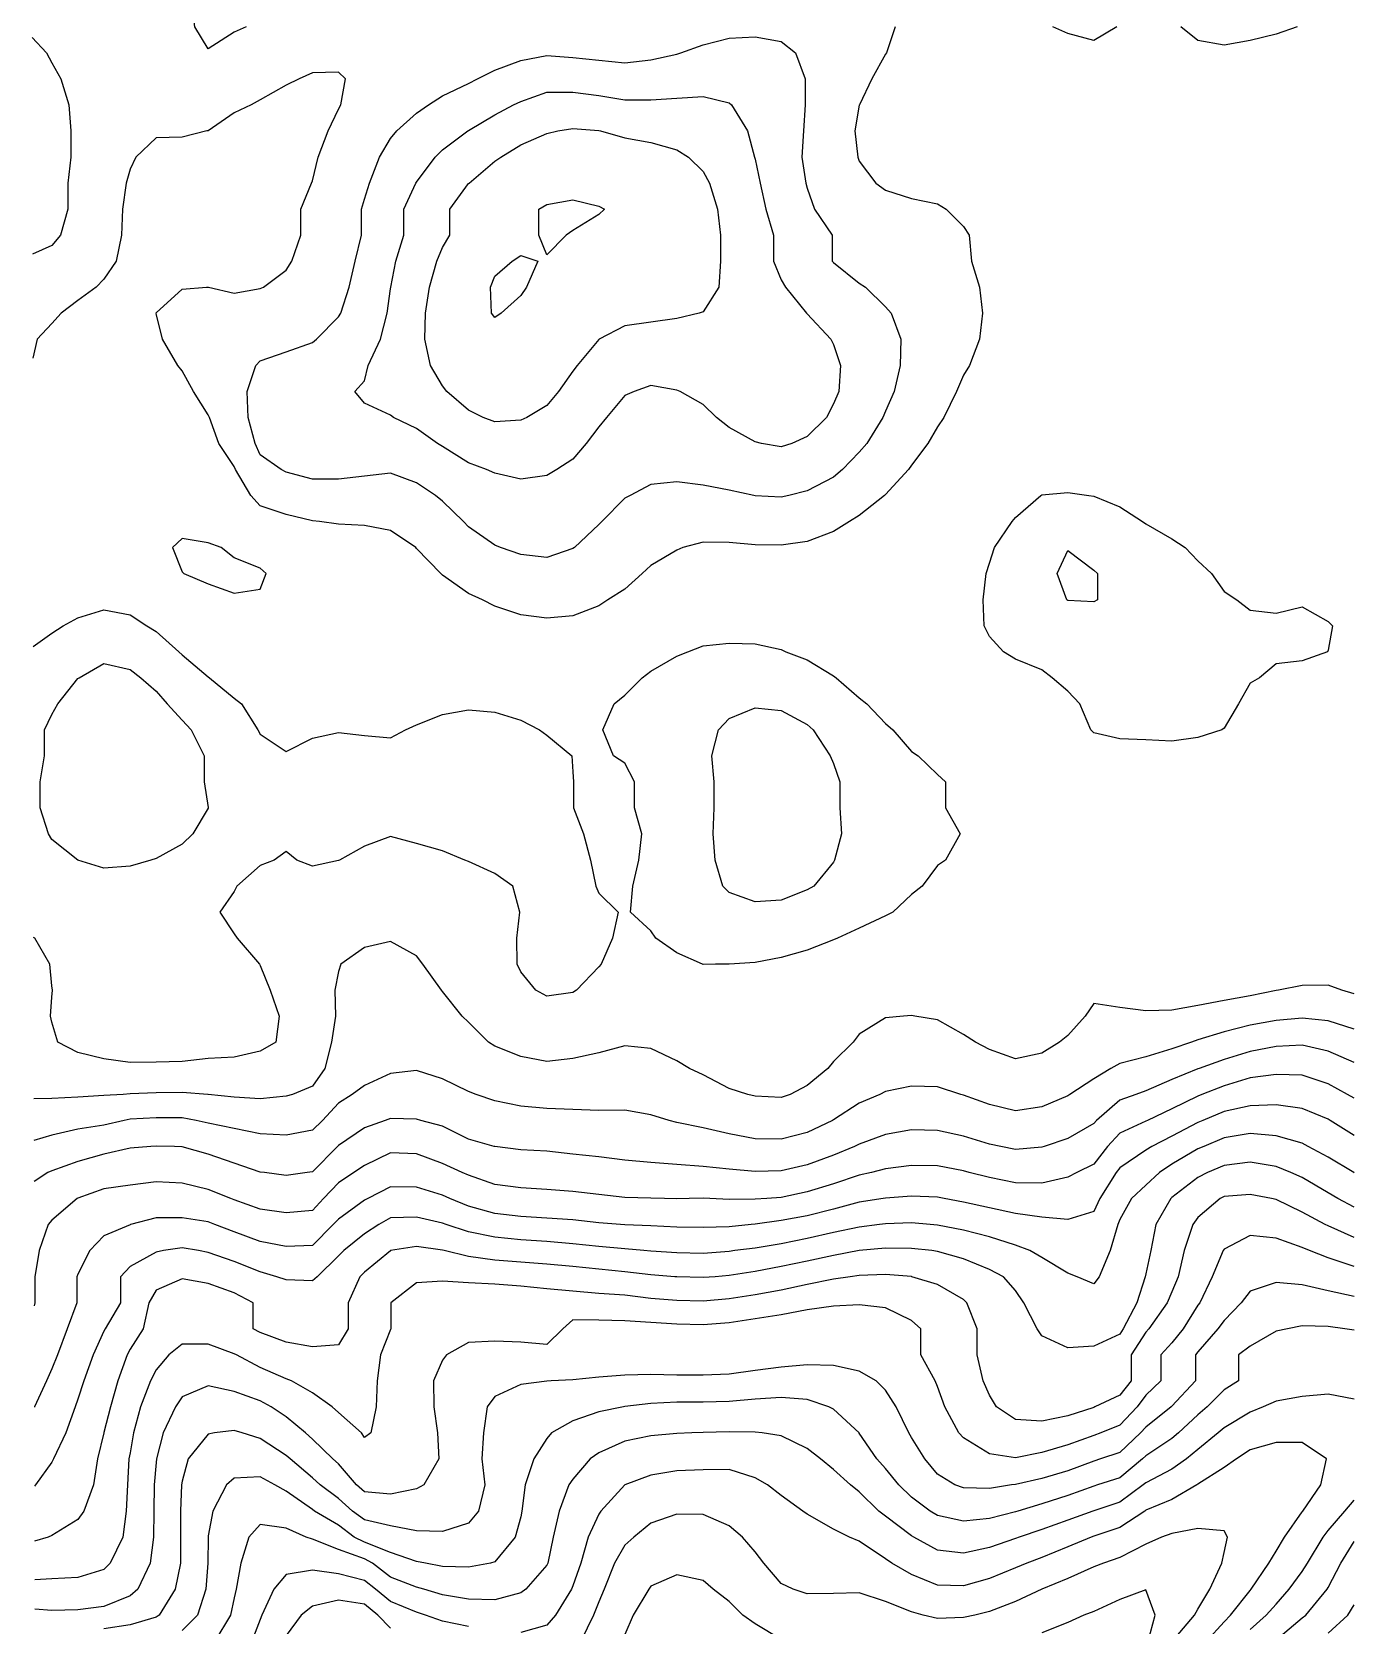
# Model space of a CAD drawing. Header units: inches. Extents: x 450896 to 463247, y 7386701 to 7399440.
# Drawn here: x 450906 to 452393, y 7391089 to 7392881 of the extents above; entities that cross this region are included whole.
import ezdxf

# ---------------------------------------------------------------- set-up
doc = ezdxf.new("R2010")
doc.units = ezdxf.units.IN
doc.header["$MEASUREMENT"] = 0

msp = doc.modelspace()

# ---------------------------------------------------------------- linework, layer by layer
for points, elevation in [([(451146.8, 7392886.4), (451133.5, 7392880.5), (451104.2, 7392861.6), (451089.1, 7392886.4), (451085.4, 7392915.7), (451084.3, 7392944.9), (451077.9, 7392974.2), (451074.9, 7392984.4), (451058.7, 7393003.5), (451045.6, 7393014.6), (451021.6, 7393032.8), (451016.3, 7393036.1), (450987, 7393053.1), (450972.3, 7393062.1), (450957.7, 7393070.8), (450928.4, 7393085.8), (450917.4, 7393091.4), (450905.9, 7393097)], 780), ([(451876.5, 7392886.4), (451866.7, 7392857.1), (451865.6, 7392855.5), (451850.5, 7392827.8), (451836.4, 7392798.5), (451836.3, 7392798.3), (451831.4, 7392769.2), (451834.7, 7392739.9), (451836.3, 7392735.1), (451854.9, 7392710.6), (451865.6, 7392702.8), (451894.9, 7392693.3), (451924.2, 7392687.4), (451933.9, 7392681.4), (451953.5, 7392661.9), (451960, 7392652.1), (451962.6, 7392622.8), (451971.5, 7392593.5), (451974.7, 7392564.2), (451971.5, 7392534.9), (451960.2, 7392505.6), (451953.5, 7392494.7), (451945.6, 7392476.3), (451931.4, 7392447.1), (451924.2, 7392436.6), (451913.5, 7392417.8), (451894.9, 7392393.2), (451891.6, 7392388.5), (451865.6, 7392360.2), (451864.6, 7392359.2), (451836.3, 7392336.6), (451825.3, 7392329.9), (451807.1, 7392318.9), (451777.8, 7392307.3), (451748.5, 7392303.4), (451719.2, 7392303.7), (451689.9, 7392306.2), (451660.6, 7392306.8), (451637.9, 7392300.6), (451631.3, 7392297.6), (451602, 7392280.3), (451592.1, 7392271.3), (451572.8, 7392253.9), (451553.5, 7392242), (451543.5, 7392235.1), (451514.2, 7392223.8), (451484.9, 7392221.2), (451455.6, 7392225), (451426.3, 7392234.9), (451412.6, 7392242), (451397, 7392249), (451367.7, 7392269.6), (451365.7, 7392271.3), (451338.5, 7392299.5), (451337.5, 7392300.6), (451309.2, 7392319.7), (451279.9, 7392325.3), (451250.6, 7392327.1), (451229.5, 7392329.9), (451221.3, 7392330.7), (451192, 7392337.7), (451162.7, 7392347.6), (451152, 7392359.2), (451134.8, 7392388.5), (451133.5, 7392392), (451116, 7392417.8), (451105.6, 7392447.1), (451104.2, 7392449.8), (451087.6, 7392476.3), (451074.9, 7392499.3), (451069.9, 7392505.6), (451052.8, 7392534.9), (451045.6, 7392563.8), (451045.4, 7392564.2), (451045.6, 7392564.5), (451074.9, 7392591.4), (451102.4, 7392593.5), (451104.2, 7392593.6), (451104.5, 7392593.5), (451133.5, 7392586.9), (451162.7, 7392591.9), (451166.2, 7392593.5), (451192, 7392612.8), (451198.2, 7392622.8), (451208.5, 7392652.1), (451208.5, 7392681.4), (451220.5, 7392710.6), (451221.3, 7392713.1), (451227.8, 7392739.9), (451239, 7392769.2), (451250.6, 7392793.7), (451253.2, 7392798.5), (451258.6, 7392827.8), (451250.6, 7392835.2), (451221.3, 7392834.4), (451206.4, 7392827.8), (451192, 7392820.6), (451162.7, 7392804.2), (451152.4, 7392798.5), (451133.5, 7392789.6), (451104.2, 7392769.5), (451102.8, 7392769.2), (451074.9, 7392762.2), (451045.6, 7392761.4), (451023, 7392739.9), (451016.3, 7392726.4), (451012.1, 7392710.6), (451008, 7392681.4), (451006.7, 7392652.1), (451000.8, 7392622.8), (450987, 7392602.5), (450978.3, 7392593.5), (450957.7, 7392578.5), (450938.8, 7392564.2), (450928.4, 7392552.6), (450911.9, 7392534.9), (450906.9, 7392513.7)], 760), ([(452125.8, 7392886.4), (452099.9, 7392870.9), (452070.6, 7392878.7), (452053.9, 7392886.4)], 760), ([(452328.7, 7392886.4), (452304.9, 7392877.9), (452275.7, 7392870.9), (452246.4, 7392865.7), (452217.1, 7392871), (452197.8, 7392886.4)], 760), ([(450906.3, 7392874.5), (450922.4, 7392857.1), (450928.4, 7392845.7), (450938.6, 7392827.8), (450947.3, 7392798.5), (450949.8, 7392769.2), (450949.8, 7392739.9), (450946.3, 7392710.6), (450946.3, 7392681.4), (450938, 7392652.1), (450928.4, 7392640.3), (450906.7, 7392630.6)], 780), ([(451515.9, 7392300.6), (451514.2, 7392299.5), (451484.9, 7392289.5), (451455.6, 7392293), (451433, 7392300.6), (451426.3, 7392303.5), (451397, 7392324), (451391.3, 7392329.9), (451367.7, 7392352.7), (451359.6, 7392359.2), (451338.5, 7392373.3), (451309.2, 7392384.2), (451279.9, 7392381), (451250.6, 7392377.4), (451221.3, 7392377.4), (451192, 7392385.6), (451186.1, 7392388.5), (451162.7, 7392405), (451157, 7392417.8), (451149.1, 7392447.1), (451147.9, 7392476.3), (451157.7, 7392505.6), (451162.7, 7392510.6), (451192, 7392520.7), (451221.3, 7392531.3), (451226, 7392534.9), (451250.6, 7392560.3), (451253.3, 7392564.2), (451262.7, 7392593.5), (451269.6, 7392622.8), (451276.4, 7392652.1), (451276.4, 7392681.4), (451279.9, 7392692.5), (451285.4, 7392710.6), (451296.8, 7392739.9), (451309.2, 7392760.7), (451316.3, 7392769.2), (451338.5, 7392789.1), (451351.8, 7392798.5), (451367.7, 7392808.9), (451397, 7392822.7), (451407.1, 7392827.8), (451426.3, 7392837.6), (451455.6, 7392848.3), (451484.9, 7392853.9), (451514.2, 7392851.9), (451543.5, 7392849), (451572.8, 7392846), (451602, 7392849.1), (451631.3, 7392855.7), (451635.7, 7392857.1), (451660.6, 7392866.1), (451689.9, 7392873.6), (451719.2, 7392875), (451748.5, 7392869.9), (451764.4, 7392857.1), (451775.3, 7392827.8), (451775.6, 7392798.5), (451773.6, 7392769.2), (451771.8, 7392739.9), (451776.2, 7392710.6), (451777.8, 7392704.9), (451785.9, 7392681.4), (451805.6, 7392652.1), (451805.6, 7392622.8), (451807.1, 7392621.4), (451836.3, 7392598.1), (451843.2, 7392593.5), (451865.6, 7392571.5), (451872, 7392564.2), (451882.9, 7392534.9), (451882.3, 7392505.6), (451875.6, 7392476.3), (451865.6, 7392454), (451862.7, 7392447.1), (451844.8, 7392417.8), (451836.3, 7392407.9), (451817.3, 7392388.5), (451807.1, 7392380), (451777.8, 7392364.4), (451756.9, 7392359.2), (451748.5, 7392357.2), (451719.2, 7392358.9), (451717.8, 7392359.2), (451689.9, 7392365.1), (451660.6, 7392371), (451631.3, 7392374.7), (451602, 7392371.6), (451578.7, 7392359.2), (451572.8, 7392356.2), (451546.7, 7392329.9), (451543.5, 7392326.6), (451515.9, 7392300.6)], 780), ([(451496.3, 7392388.5), (451484.9, 7392381.7), (451455.6, 7392377.4), (451426.3, 7392384.2), (451417, 7392388.5), (451397, 7392395.8), (451367.7, 7392414.2), (451361.9, 7392417.8), (451338.5, 7392434.7), (451312.7, 7392447.1), (451309.2, 7392449.6), (451279.9, 7392463.2), (451269, 7392476.3), (451279.9, 7392488.2), (451284.2, 7392505.6), (451297.8, 7392534.9), (451305.6, 7392564.2), (451309.2, 7392591.5), (451309.4, 7392593.5), (451315, 7392622.8), (451324, 7392652.1), (451324, 7392681.4), (451337.7, 7392710.6), (451338.5, 7392711.8), (451359.3, 7392739.9), (451367.7, 7392748.1), (451396.2, 7392769.2), (451397, 7392769.7), (451426.3, 7392787.4), (451447.6, 7392798.5), (451455.6, 7392802.5), (451484.9, 7392812.7), (451514.2, 7392812.9), (451543.5, 7392809.2), (451572.8, 7392804.2), (451602, 7392804.1), (451631.3, 7392806.1), (451660.6, 7392808.1), (451689.9, 7392800.9), (451692.7, 7392798.5), (451710.7, 7392769.2), (451718.5, 7392739.9), (451719.2, 7392737.3), (451724.8, 7392710.6), (451731.3, 7392681.4), (451739.8, 7392652.1), (451739.8, 7392622.8), (451748.5, 7392601.7), (451753.2, 7392593.5), (451777.1, 7392564.2), (451777.8, 7392563.6), (451804.4, 7392534.9), (451807.1, 7392528.9), (451815.3, 7392505.6), (451813.2, 7392476.3), (451807.1, 7392462.3), (451799.3, 7392447.1), (451777.8, 7392425.5), (451760.3, 7392417.8), (451748.5, 7392413.8), (451726.4, 7392417.8), (451719.2, 7392419.5), (451689.9, 7392435.7), (451675.9, 7392447.1), (451660.6, 7392461.6), (451634.7, 7392476.3), (451631.3, 7392477.8), (451602, 7392482.9), (451583.3, 7392476.3), (451572.8, 7392471.6), (451552.2, 7392447.1), (451543.5, 7392436.3), (451529, 7392417.8), (451514.2, 7392400.1), (451496.3, 7392388.5)], 800), ([(451462.6, 7392447.1), (451455.6, 7392444.1), (451426.3, 7392442), (451413.4, 7392447.1), (451397, 7392455.2), (451372.6, 7392476.3), (451367.7, 7392482.5), (451354.1, 7392505.6), (451347.8, 7392534.9), (451348.5, 7392564.2), (451352.9, 7392593.5), (451361.1, 7392622.8), (451367.7, 7392638.2), (451375.8, 7392652.1), (451375.8, 7392681.4), (451397, 7392710.1), (451397.5, 7392710.6), (451426.3, 7392735.1), (451433.1, 7392739.9), (451455.6, 7392753.6), (451484.9, 7392766.5), (451497.3, 7392769.2), (451514.2, 7392771.8), (451543.5, 7392769.7), (451545.3, 7392769.2), (451572.8, 7392761.6), (451602, 7392756.2), (451631.3, 7392747.8), (451644.3, 7392739.9), (451660.6, 7392723.5), (451668, 7392710.6), (451676.8, 7392681.4), (451680.1, 7392652.1), (451680.1, 7392622.8), (451678.5, 7392593.5), (451660.6, 7392565.9), (451656.2, 7392564.2), (451631.3, 7392558.4), (451602, 7392554.2), (451572.8, 7392550.2), (451543.9, 7392534.9), (451543.5, 7392534.6), (451519, 7392505.6), (451514.2, 7392498.9), (451498.1, 7392476.3), (451484.9, 7392460.6), (451462.6, 7392447.1)], 820), ([(451506.8, 7392652.1), (451484.9, 7392630), (451476.1, 7392652.1), (451476.1, 7392681.4), (451484.9, 7392686.4), (451514.2, 7392691.9), (451543.5, 7392684.8), (451549.8, 7392681.4), (451543.5, 7392675.1), (451514.2, 7392657.2), (451506.8, 7392652.1)], 840), ([(451433.5, 7392564.2), (451426.3, 7392559.3), (451422.7, 7392564.2), (451421.6, 7392593.5), (451426.3, 7392605.9), (451446, 7392622.8), (451455.6, 7392629.1), (451475, 7392622.8), (451462, 7392593.5), (451455.6, 7392584.2), (451433.5, 7392564.2)], 840), ([(452243.9, 7392095.6), (452217.1, 7392087.2), (452187.8, 7392083), (452158.5, 7392084.5), (452129.2, 7392085.7), (452099.9, 7392092.2), (452096.6, 7392095.6), (452084.4, 7392124.9), (452070.6, 7392139.3), (452053.3, 7392154.2), (452041.4, 7392163.1), (452012.1, 7392175.2), (451998.6, 7392183.5), (451982.8, 7392200.6), (451976.8, 7392212.8), (451975.4, 7392242), (451978.9, 7392271.3), (451982.8, 7392283.2), (451988.2, 7392300.6), (452008, 7392329.9), (452012.1, 7392334.4), (452040.5, 7392359.2), (452041.4, 7392359.8), (452070.6, 7392362.7), (452094.3, 7392359.2), (452099.9, 7392358.5), (452129.2, 7392346.3), (452154.8, 7392329.9), (452158.5, 7392327.4), (452187.8, 7392310.6), (452202.7, 7392300.6), (452217.1, 7392285.6), (452232.4, 7392271.3), (452246.4, 7392251.4), (452260.8, 7392242), (452275.7, 7392230.4), (452304.9, 7392227), (452334.2, 7392234), (452363.5, 7392217.6), (452368.4, 7392212.8), (452363.5, 7392185.1), (452362.8, 7392183.5), (452334.2, 7392173.4), (452304.9, 7392170), (452286.1, 7392154.2), (452275.7, 7392148), (452262.6, 7392124.9), (452246.4, 7392097.6), (452243.9, 7392095.6)], 760), ([(451162.7, 7392253.7), (451169.3, 7392271.3), (451162.7, 7392277.4), (451133.5, 7392289.1), (451118.9, 7392300.6), (451104.2, 7392306.1), (451074.9, 7392310.7), (451063.9, 7392300.6), (451074.9, 7392273.4), (451076.7, 7392271.3), (451104.2, 7392260), (451133.5, 7392249.5), (451162.7, 7392253.7)], 740), ([(452104.1, 7392242), (452099.9, 7392239.6), (452070.6, 7392241), (452069.7, 7392242), (452058.7, 7392271.3), (452070.6, 7392297.2), (452099.9, 7392275.1), (452104, 7392271.3), (452104.1, 7392242)], 780), ([(450907.4, 7392189.5), (450928.4, 7392204.5), (450941.1, 7392212.8), (450957.7, 7392221.5), (450987, 7392230.7), (451016.3, 7392225.1), (451035.3, 7392212.8), (451045.6, 7392206.3), (451071.3, 7392183.5), (451074.9, 7392179.9), (451104.2, 7392155.3), (451105.8, 7392154.2), (451133.5, 7392131.2), (451141.7, 7392124.9), (451160.1, 7392095.6), (451162.7, 7392090.9), (451192, 7392071.4), (451221.3, 7392086.1), (451250.6, 7392092.8), (451279.9, 7392089.2), (451309.2, 7392086.6), (451326.2, 7392095.6), (451338.5, 7392101.2), (451367.7, 7392113), (451397, 7392118.3), (451426.3, 7392115.5), (451455.6, 7392106.5), (451476.7, 7392095.6), (451484.9, 7392089.5), (451513.1, 7392066.3), (451514.2, 7392048.4), (451515.1, 7392037), (451515.1, 7392007.8), (451526.2, 7391978.5), (451534, 7391949.2), (451539.9, 7391919.9), (451543.5, 7391911.8), (451565.1, 7391890.6), (451558.6, 7391861.3), (451546.1, 7391832), (451543.5, 7391829.2), (451518.4, 7391802.7), (451514.2, 7391800.2), (451484.9, 7391796), (451472.7, 7391802.7), (451455.6, 7391823.3), (451451.6, 7391832), (451451.4, 7391861.3), (451454.5, 7391890.6), (451446.8, 7391919.9), (451426.3, 7391934.2), (451397, 7391947.5), (451392.9, 7391949.2), (451367.7, 7391959.6), (451338.5, 7391967.9), (451309.2, 7391975.8), (451279.9, 7391964.8), (451252, 7391949.2), (451250.6, 7391948.6), (451221.3, 7391942.4), (451203.7, 7391949.2), (451192, 7391958.8), (451178.4, 7391949.2), (451162.7, 7391943.1), (451136.5, 7391919.9), (451133.5, 7391913.8), (451117.1, 7391890.6), (451133.5, 7391866.3), (451136.6, 7391861.3), (451161.7, 7391832), (451162.7, 7391830.5), (451173.9, 7391802.7), (451184.1, 7391773.5), (451180.1, 7391744.2)], 760), ([(451674.7, 7391832), (451660.6, 7391831.7), (451659.9, 7391832), (451631.3, 7391845), (451607.6, 7391861.3), (451602, 7391869.7), (451578.9, 7391890.6), (451581.6, 7391919.9), (451588.4, 7391949.2), (451591.8, 7391978.5), (451583.4, 7392007.8), (451583.4, 7392037), (451572.8, 7392058.3), (451560, 7392066.3), (451548, 7392095.6), (451560.7, 7392124.9), (451572.8, 7392134.5), (451592.3, 7392154.2), (451602, 7392161.6), (451631.3, 7392178.6), (451643.6, 7392183.5), (451660.6, 7392190.3), (451689.9, 7392193), (451719.2, 7392192.3), (451748.5, 7392186.1), (451753.8, 7392183.5), (451777.8, 7392174.3), (451807.1, 7392156.3), (451810.2, 7392154.2), (451836.3, 7392131.5), (451844.6, 7392124.9), (451865.6, 7392102.7), (451874, 7392095.6), (451894.9, 7392071.4), (451902.5, 7392066.3), (451924.2, 7392045.3), (451933.4, 7392037), (451933.4, 7392007.8), (451949.7, 7391978.5), (451933.4, 7391949.2), (451924.2, 7391942.9), (451906.8, 7391919.9), (451894.9, 7391910.4), (451873.9, 7391890.6), (451865.6, 7391886.3), (451836.3, 7391872.4), (451811.9, 7391861.3), (451807.1, 7391859.4), (451777.8, 7391847.9), (451748.5, 7391839.7), (451719.2, 7391833.8), (451689.9, 7391832.2), (451674.7, 7391832)], 760), ([(451039.6, 7391949.2), (451016.3, 7391942.4), (450987, 7391940.2), (450957.7, 7391949.1), (450957.6, 7391949.2), (450928.4, 7391972.2), (450924.7, 7391978.5), (450915.4, 7392007.8), (450915.1, 7392037), (450920, 7392066.3), (450920, 7392095.6), (450928.4, 7392112.9), (450935, 7392124.9), (450957.7, 7392153.2), (450959, 7392154.2), (450987, 7392170.3), (451016.3, 7392163.5), (451028.5, 7392154.2), (451045.6, 7392139), (451058.2, 7392124.9), (451074.9, 7392106.7), (451085.2, 7392095.6), (451099.7, 7392066.3), (451099.7, 7392037), (451104.2, 7392008.3), (451104.3, 7392007.8), (451104.2, 7392007.6), (451086.9, 7391978.5), (451074.9, 7391967.2), (451045.6, 7391951), (451039.6, 7391949.2)], 780), ([(451785.1, 7391919.9), (451777.8, 7391915.7), (451748.5, 7391903.9), (451719.2, 7391902.3), (451689.9, 7391912.8), (451682.9, 7391919.9), (451674.1, 7391949.2), (451672, 7391978.5), (451673.1, 7392007.8), (451673.1, 7392037), (451670.6, 7392066.3), (451677.8, 7392095.6), (451689.9, 7392108.4), (451719.2, 7392120.4), (451748.5, 7392117.2), (451777.8, 7392101.6), (451784.3, 7392095.6), (451803.7, 7392066.3), (451807.1, 7392057.7), (451814.3, 7392037), (451814.3, 7392007.8), (451816.2, 7391978.5), (451808.3, 7391949.2), (451807.1, 7391946.7), (451785.1, 7391919.9)], 780), ([(451180.1, 7391744.2), (451162.7, 7391734.2), (451133.5, 7391727.6), (451104.2, 7391725.9), (451074.9, 7391722.7), (451045.6, 7391721.7), (451016.3, 7391721.4), (450987, 7391725.5), (450957.7, 7391732.7), (450935, 7391744.2), (450928.4, 7391766.9), (450927, 7391773.5), (450928.4, 7391795), (450929, 7391802.7), (450928.4, 7391807.9), (450926, 7391832), (450909.1, 7391861.3), (450907.9, 7391862.2)], 760), ([(452392.8, 7391798.8), (452378.7, 7391802.7), (452363.5, 7391808.5), (452334.2, 7391808.1), (452307.8, 7391802.7), (452304.9, 7391802.4), (452275.7, 7391796.6), (452246.4, 7391791.4), (452217.1, 7391785.7), (452187.8, 7391780.5), (452158.5, 7391779.7), (452129.2, 7391783.5), (452099.9, 7391787.7), (452090.2, 7391773.5), (452070.6, 7391752), (452061.3, 7391744.2), (452041.4, 7391731.8), (452012.1, 7391725.7), (451982.8, 7391736), (451966.9, 7391744.2), (451953.5, 7391752.9), (451924.2, 7391769.5), (451898.7, 7391773.5), (451894.9, 7391774.2), (451885.9, 7391773.5), (451865.6, 7391771.8), (451836.3, 7391753.4), (451829.5, 7391744.2), (451807.1, 7391722.6), (451800.9, 7391714.9), (451777.8, 7391695.5), (451758.6, 7391685.6), (451748.5, 7391682.1), (451719.2, 7391683.5), (451710.8, 7391685.6), (451689.9, 7391692.3), (451660.6, 7391707.5), (451645.3, 7391714.9), (451631.3, 7391723.3), (451602, 7391737.3), (451572.8, 7391740.4), (451543.5, 7391732.5), (451514.2, 7391725.8), (451484.9, 7391722.7), (451455.6, 7391728.1), (451426.3, 7391739.8), (451419.3, 7391744.2), (451397, 7391766.9), (451389.7, 7391773.5), (451367.7, 7391801.3), (451366.5, 7391802.7), (451345.7, 7391832), (451338.5, 7391841.5), (451309.2, 7391857.5), (451279.9, 7391850.7), (451253.4, 7391832), (451250.6, 7391823.9), (451246.5, 7391802.7), (451247.4, 7391773.5), (451242.7, 7391744.2), (451235.5, 7391714.9), (451221.3, 7391695), (451198.9, 7391685.6), (451192, 7391683.5), (451162.7, 7391680.8), (451133.5, 7391682.6), (451104.2, 7391685.5), (451103.6, 7391685.6), (451074.9, 7391687.9), (451045.6, 7391687.4), (451016.3, 7391686.1), (451008.4, 7391685.6), (450987, 7391684.2), (450957.7, 7391682.6), (450928.4, 7391681.1), (450908.2, 7391680.6)], 740), ([(452392.8, 7391758.9), (452363.5, 7391768.2), (452334.2, 7391771.5), (452304.9, 7391768.9), (452275.7, 7391763.3), (452246.4, 7391755.8), (452217.1, 7391746.8), (452209.7, 7391744.2), (452187.8, 7391736.7), (452158.5, 7391727.9), (452129.2, 7391720.5), (452119, 7391714.9), (452099.9, 7391703.1), (452073.1, 7391685.6), (452070.6, 7391684.1), (452041.4, 7391671.5), (452012.1, 7391667.3), (451982.8, 7391674.3), (451953.5, 7391684.7), (451950.3, 7391685.6), (451924.2, 7391694), (451894.9, 7391695), (451865.6, 7391688.7), (451859.5, 7391685.6), (451836.3, 7391675.7), (451807.1, 7391657), (451806, 7391656.3), (451777.8, 7391642.7), (451748.5, 7391635.1), (451719.2, 7391635.8), (451689.9, 7391641.3), (451660.6, 7391647.9), (451631.3, 7391654), (451622.5, 7391656.3), (451602, 7391662.8), (451572.8, 7391668), (451543.5, 7391667.4), (451514.2, 7391668.7), (451484.9, 7391669.7), (451455.6, 7391672.3), (451426.3, 7391678.4), (451405.4, 7391685.6), (451397, 7391689), (451367.7, 7391703.2), (451338.5, 7391712.3), (451309.2, 7391709), (451279.9, 7391695.7), (451266.1, 7391685.6), (451250.6, 7391675.7), (451232.7, 7391656.3), (451221.3, 7391645.3), (451192, 7391639.6), (451162.7, 7391641.1), (451133.5, 7391647.2), (451104.2, 7391653.1), (451090.5, 7391656.3), (451074.9, 7391659.4), (451045.6, 7391659.4), (451016.3, 7391657.7), (451009.6, 7391656.3), (450987, 7391651.1), (450957.7, 7391646.4), (450928.4, 7391639.7), (450908.3, 7391633.7)], 720), ([(452392.8, 7391721.4), (452363.5, 7391734.1), (452334.2, 7391740.8), (452304.9, 7391739.4), (452275.7, 7391733.8), (452246.4, 7391724.9), (452218.5, 7391714.9), (452217.1, 7391714.4), (452187.8, 7391702.2), (452158.5, 7391689.5), (452147.1, 7391685.6), (452129.2, 7391679.2), (452103, 7391656.3), (452099.9, 7391653), (452070.6, 7391636.1), (452044.3, 7391627), (452041.4, 7391626.1), (452012.1, 7391623.8), (451995.6, 7391627), (451982.8, 7391629.8), (451953.5, 7391638.7), (451924.2, 7391645.1), (451894.9, 7391645.6), (451865.6, 7391640.6), (451836.3, 7391629.7), (451831, 7391627), (451807.1, 7391617.3), (451777.8, 7391606.4), (451748.5, 7391599.6), (451719.2, 7391598.8), (451689.9, 7391601.4), (451660.6, 7391604.5), (451631.3, 7391606.7), (451602, 7391609), (451572.8, 7391611.7), (451543.5, 7391615.2), (451514.2, 7391618.2), (451484.9, 7391621.7), (451455.6, 7391623.2), (451426.3, 7391626.9), (451425.8, 7391627), (451397, 7391635.3), (451367.7, 7391649.7), (451343.1, 7391656.3), (451338.5, 7391657.7), (451309.2, 7391658.5), (451303.2, 7391656.3), (451279.9, 7391648.1), (451250.6, 7391628.2), (451249.4, 7391627), (451221.3, 7391598.6), (451215.5, 7391597.7), (451192, 7391594.5), (451167.4, 7391597.7), (451162.7, 7391598.3), (451133.5, 7391608.1), (451104.2, 7391618.4), (451074.9, 7391626.8), (451066.3, 7391627), (451045.6, 7391627.4), (451039.7, 7391627), (451016.3, 7391625.1), (450987, 7391618.4), (450957.7, 7391610.2), (450928.4, 7391599.8), (450924, 7391597.7), (450908.4, 7391587.6)], 700), ([(452392.8, 7391681.3), (452385.4, 7391685.6), (452363.5, 7391697.4), (452334.2, 7391707.2), (452304.9, 7391708), (452275.7, 7391704.1), (452246.4, 7391695.4), (452221.5, 7391685.6), (452217.1, 7391683.8), (452187.8, 7391669.3), (452160.4, 7391656.3), (452158.5, 7391655.4), (452129.2, 7391642), (452115.2, 7391627), (452099.9, 7391607.3), (452080.7, 7391597.7), (452070.6, 7391592.6), (452041.4, 7391585.7), (452012.1, 7391586.1), (451982.8, 7391592.1), (451960, 7391597.7), (451953.5, 7391599.5), (451924.2, 7391605.1), (451894.9, 7391605.7), (451865.6, 7391601.9), (451850.1, 7391597.7), (451836.3, 7391594.6), (451807.1, 7391585.1), (451777.8, 7391575.9), (451748.5, 7391569.5), (451732.5, 7391568.4), (451719.2, 7391567.6), (451689.9, 7391567.5), (451668.1, 7391568.4), (451660.6, 7391568.8), (451645.1, 7391568.4), (451631.3, 7391568.2), (451617.4, 7391568.4), (451602, 7391568.8), (451572.8, 7391569.5), (451543.5, 7391573), (451514.2, 7391576.5), (451484.9, 7391578.6), (451455.6, 7391580.4), (451426.3, 7391584.1), (451397, 7391594.6), (451389.8, 7391597.7), (451367.7, 7391607.8), (451338.5, 7391618.6), (451309.2, 7391619.7), (451279.9, 7391605.8), (451267.9, 7391597.7), (451250.6, 7391586.2), (451233.8, 7391568.4), (451221.3, 7391555.2), (451192, 7391552.3), (451162.7, 7391556.6), (451133.5, 7391567), (451129.7, 7391568.4), (451104.2, 7391578.8), (451074.9, 7391585.8), (451045.6, 7391587.3), (451016.3, 7391583.7), (450987, 7391579.5), (450957.7, 7391569), (450956.7, 7391568.4), (450928.4, 7391544), (450924.4, 7391539.2), (450914, 7391509.9), (450909.3, 7391480.6), (450909.3, 7391451.3), (450908.6, 7391447.9)], 680), ([(452392.8, 7391639.5), (452365.7, 7391656.3), (452363.5, 7391657.6), (452334.2, 7391669.8), (452304.9, 7391673.9), (452275.7, 7391672.9), (452246.4, 7391666.2), (452222.6, 7391656.3), (452217.1, 7391654), (452187.8, 7391638.7), (452165.1, 7391627), (452158.5, 7391622.8), (452129.2, 7391603), (452125, 7391597.7), (452106.7, 7391568.4), (452099.9, 7391553.8), (452070.6, 7391544.9), (452041.4, 7391547.6), (452012.1, 7391551.5), (451982.8, 7391558.1), (451953.5, 7391564.3), (451931.8, 7391568.4), (451924.2, 7391570), (451894.9, 7391571.2), (451865.6, 7391568.9), (451863.1, 7391568.4), (451836.3, 7391564.3), (451807.1, 7391556.7), (451777.8, 7391549.1), (451748.5, 7391543.7), (451719.2, 7391539.6), (451714.6, 7391539.2), (451689.9, 7391536.8), (451660.6, 7391535.9), (451631.3, 7391536.2), (451602, 7391537.6), (451572.8, 7391538.8), (451567.8, 7391539.2), (451543.5, 7391541.3), (451514.2, 7391544.5), (451484.9, 7391546.3), (451455.6, 7391548.4), (451426.3, 7391551.6), (451397, 7391560), (451375.9, 7391568.4), (451367.7, 7391572.2), (451338.5, 7391581.1), (451309.2, 7391581.7), (451283.5, 7391568.4), (451279.9, 7391566.5), (451250.6, 7391545.3), (451244.8, 7391539.2), (451221.3, 7391515.7), (451192, 7391514.4), (451162.7, 7391520.1), (451133.5, 7391531.1), (451111.8, 7391539.2), (451104.2, 7391542.2), (451074.9, 7391546.9), (451045.6, 7391546.6), (451017, 7391539.2), (451016.3, 7391538.9), (450987, 7391526.6), (450971.2, 7391509.9), (450957.7, 7391483.5), (450956.6, 7391480.6), (450956.6, 7391451.3), (450945.7, 7391422), (450934.8, 7391392.7), (450928.4, 7391376.8), (450922.4, 7391363.4), (450908.8, 7391334.1), (450908.8, 7391334)], 660), ([(452392.8, 7391597.5), (452392.4, 7391597.7), (452363.5, 7391615.1), (452341.1, 7391627), (452334.2, 7391630.6), (452304.9, 7391639.1), (452275.7, 7391641.8), (452246.4, 7391636.6), (452223.5, 7391627), (452217.1, 7391624.2), (452187.8, 7391607.3), (452173.8, 7391597.7), (452158.5, 7391583.4), (452142.5, 7391568.4), (452129.2, 7391545), (452126.8, 7391539.2), (452118.5, 7391509.9), (452106, 7391480.6), (452099.9, 7391472.5), (452081.4, 7391480.6), (452070.6, 7391484.7), (452041.4, 7391502.1), (452027.9, 7391509.9), (452012.1, 7391516.1), (451982.8, 7391525.5), (451953.5, 7391533), (451924.2, 7391538.4), (451916.1, 7391539.2), (451894.9, 7391541.2), (451865.6, 7391540.1), (451858.9, 7391539.2), (451836.3, 7391536.4), (451807.1, 7391530.3), (451777.8, 7391523.6), (451748.5, 7391517.7), (451719.2, 7391512.7), (451696.4, 7391509.9), (451689.9, 7391509), (451660.6, 7391506.8), (451631.3, 7391507.5), (451602, 7391509.2), (451594.1, 7391509.9), (451572.8, 7391511.8), (451543.5, 7391514.7), (451514.2, 7391517.7), (451484.9, 7391520), (451455.6, 7391522.1), (451426.3, 7391524.9), (451397, 7391530.9), (451371.9, 7391539.2), (451367.7, 7391540.7), (451338.5, 7391547.4), (451309.2, 7391546.7), (451296, 7391539.2), (451279.9, 7391528.7), (451256.6, 7391509.9), (451250.6, 7391504.1), (451226.6, 7391480.6), (451221.3, 7391475.8), (451192, 7391476.9), (451181.2, 7391480.6), (451162.7, 7391485.9), (451133.5, 7391497.5), (451104.2, 7391507.9), (451093.2, 7391509.9), (451074.9, 7391513), (451054, 7391509.9), (451045.6, 7391508.3), (451016.3, 7391492.1), (451005.6, 7391480.6), (451005.6, 7391451.3), (450988.3, 7391422), (450987, 7391419.2), (450974.8, 7391392.7), (450964.2, 7391363.4), (450957.7, 7391343), (450954.5, 7391334.1), (450944.1, 7391304.9), (450930.4, 7391275.6), (450928.4, 7391272.1), (450910.1, 7391246.3), (450908.9, 7391245.1)], 640), ([(452392.8, 7391558.8), (452374.3, 7391568.4), (452363.5, 7391574.8), (452334.2, 7391592.1), (452321.6, 7391597.7), (452304.9, 7391604.4), (452275.7, 7391609.4), (452246.4, 7391605.6), (452227.9, 7391597.7), (452217.1, 7391592.2), (452187.8, 7391569.7), (452186.4, 7391568.4), (452169.7, 7391539.2), (452164.1, 7391509.9), (452158.5, 7391483.9), (452157.6, 7391480.6), (452148.3, 7391451.3), (452133, 7391422), (452129.2, 7391416.1), (452099.9, 7391402.4), (452070.6, 7391400.6), (452041.4, 7391414.2), (452036.3, 7391422), (452021.4, 7391451.3), (452012.1, 7391465.1), (451998.6, 7391480.6), (451982.8, 7391488.6), (451953.5, 7391500.8), (451924.2, 7391509), (451917.7, 7391509.9), (451894.9, 7391512.3), (451865.6, 7391512.6), (451836.3, 7391509.9), (451836.2, 7391509.9), (451807.1, 7391504.5), (451777.8, 7391498.2), (451748.5, 7391491.9), (451719.2, 7391486.4), (451689.9, 7391481.8), (451674.4, 7391480.6), (451660.6, 7391479.6), (451631.3, 7391480.4), (451628.7, 7391480.6), (451602, 7391482.5), (451572.8, 7391486), (451543.5, 7391489), (451514.2, 7391492.2), (451484.9, 7391494.8), (451455.6, 7391497), (451426.3, 7391499.3), (451397, 7391503.2), (451369.6, 7391509.9), (451367.7, 7391510.3), (451338.5, 7391514.5), (451309.3, 7391509.9), (451309.2, 7391509.8), (451279.9, 7391485.6), (451274.6, 7391480.6), (451261.7, 7391451.3), (451261.7, 7391422), (451250.6, 7391404.1), (451221.3, 7391401.8), (451192, 7391406.9), (451162.7, 7391417.8), (451154.9, 7391422), (451154.9, 7391451.3), (451133.5, 7391462.3), (451104.2, 7391473.1), (451074.9, 7391478.2), (451045.6, 7391465.4), (451037.6, 7391451.3), (451031.2, 7391422), (451016.3, 7391398.9), (451013.2, 7391392.7), (451002.4, 7391363.4), (450994.3, 7391334.1), (450987, 7391305.5), (450986.8, 7391304.9), (450979.9, 7391275.6), (450975.4, 7391246.3), (450964.5, 7391217), (450957.7, 7391207.4), (450928.4, 7391189.4), (450924.4, 7391187.7), (450909, 7391183.2)], 620), ([(452392.8, 7391524.5), (452363.5, 7391537.6), (452360.3, 7391539.2), (452334.2, 7391553), (452304.9, 7391567.3), (452299.9, 7391568.4), (452275.7, 7391573.2), (452246.4, 7391570.7), (452242, 7391568.4), (452217.1, 7391547.3), (452211.3, 7391539.2), (452201.5, 7391509.9), (452194.9, 7391480.6), (452187.8, 7391463.7), (452182.5, 7391451.3), (452161.9, 7391422), (452158.5, 7391418.3), (452141.9, 7391392.7), (452141.9, 7391363.4), (452129.2, 7391347.2), (452101.2, 7391334.1), (452099.9, 7391333.6), (452070.6, 7391324), (452041.4, 7391318.1), (452012.1, 7391320.1), (451990.6, 7391334.1), (451982.8, 7391347.4), (451975.5, 7391363.4), (451968.8, 7391392.7), (451968.8, 7391422), (451957.3, 7391451.3), (451953.5, 7391455), (451924.2, 7391471.7), (451895.4, 7391480.6), (451894.9, 7391480.7), (451865.6, 7391483.1), (451836.3, 7391482), (451826.1, 7391480.6), (451807.1, 7391477.8), (451777.8, 7391471.9), (451748.5, 7391465.4), (451719.2, 7391460.1), (451689.9, 7391455.6), (451660.6, 7391452.9), (451631.3, 7391453.9), (451602, 7391456.1), (451572.8, 7391459.7), (451543.5, 7391461.8), (451514.2, 7391464.3), (451484.9, 7391467.1), (451455.6, 7391470), (451426.3, 7391472.1), (451397, 7391473.6), (451367.7, 7391475.7), (451338.5, 7391473.7), (451309.7, 7391451.3), (451309.7, 7391422), (451309.2, 7391421.1), (451298.1, 7391392.7), (451294.1, 7391363.4), (451292.9, 7391334.1), (451287.1, 7391304.9), (451279.9, 7391299.7), (451276.5, 7391304.9), (451250.6, 7391327.7), (451243.4, 7391334.1), (451221.3, 7391350.1), (451197.7, 7391363.4), (451192, 7391365.8), (451162.7, 7391378.4), (451135.9, 7391392.7), (451133.5, 7391394), (451104.2, 7391404.7), (451074.9, 7391404.7), (451060, 7391392.7), (451045.6, 7391376), (451039.2, 7391363.4), (451028.2, 7391334.1), (451020.2, 7391304.9), (451016.3, 7391282.3), (451015.1, 7391275.6), (451013.6, 7391246.3), (451012.1, 7391217), (451008.1, 7391187.7), (450994.1, 7391158.4), (450987, 7391151.3), (450957.7, 7391142.1), (450928.4, 7391140.6), (450909.1, 7391139.6)], 600), ([(452392.8, 7391491.9), (452363.5, 7391501.9), (452342.5, 7391509.9), (452334.2, 7391513.3), (452304.9, 7391523.9), (452275.7, 7391526.8), (452246.4, 7391511.5), (452245.4, 7391509.9), (452233.1, 7391480.6), (452219.1, 7391451.3), (452217.1, 7391448.6), (452200.4, 7391422), (452187.8, 7391406.2), (452175.3, 7391392.7), (452175.3, 7391363.4), (452158.5, 7391347.3), (452148.6, 7391334.1), (452129.2, 7391313.5), (452108, 7391304.9), (452099.9, 7391302), (452070.6, 7391291.3), (452041.4, 7391282.7), (452012.1, 7391276.7), (451982.8, 7391281.3), (451953.5, 7391299.3), (451948.3, 7391304.9), (451932.4, 7391334.1), (451924.2, 7391356.9), (451921.6, 7391363.4), (451905.5, 7391392.7), (451905.5, 7391422), (451894.9, 7391431.3), (451865.6, 7391445.5), (451836.3, 7391449), (451807.1, 7391447.3), (451777.8, 7391443.2), (451748.5, 7391437.8), (451719.2, 7391433), (451689.9, 7391428.8), (451660.6, 7391426.6), (451631.3, 7391427.2), (451602, 7391428.9), (451572.8, 7391430.9), (451543.5, 7391431.5), (451514.2, 7391432), (451503, 7391422), (451484.9, 7391404.4), (451455.6, 7391407), (451426.3, 7391408.2), (451397, 7391406.7), (451372, 7391392.7), (451367.7, 7391386.7), (451357.5, 7391363.4), (451357.9, 7391334.1), (451361.9, 7391304.9), (451363.5, 7391275.6), (451346.7, 7391246.3), (451338.5, 7391242), (451309.2, 7391235.9), (451279.9, 7391238.6), (451271, 7391246.3), (451250.6, 7391270), (451244.5, 7391275.6), (451221.3, 7391297.8), (451213.5, 7391304.9), (451192, 7391322.8), (451175.1, 7391334.1), (451162.7, 7391340.9), (451133.5, 7391351.6), (451104.2, 7391357.8), (451074.9, 7391345.4), (451067.5, 7391334.1), (451053.7, 7391304.9), (451046, 7391275.6), (451045.6, 7391271.6), (451043.4, 7391246.3), (451043.2, 7391217), (451042.7, 7391187.7), (451038.9, 7391158.4), (451025, 7391129.1), (451016.3, 7391121.7), (450987, 7391109.6), (450957.7, 7391106), (450928.4, 7391105.3), (450909.1, 7391106.6)], 580), ([(452392.8, 7391458.2), (452363.5, 7391464.6), (452334.2, 7391471.6), (452304.9, 7391473.9), (452275.7, 7391464.3), (452265.7, 7391451.3), (452246.4, 7391431.2), (452239.6, 7391422), (452217.1, 7391396.1), (452214.4, 7391392.7), (452214.4, 7391363.4), (452187.8, 7391334.8), (452187.1, 7391334.1), (452158.5, 7391311.4), (452152.3, 7391304.9), (452129.2, 7391282.8), (452107.4, 7391275.6), (452099.9, 7391273.2), (452070.6, 7391262.2), (452041.4, 7391253.6), (452012.1, 7391246.9), (452007.6, 7391246.3), (451982.8, 7391242.3), (451953.5, 7391243), (451943.6, 7391246.3), (451924.2, 7391258.5), (451910.1, 7391275.6), (451894.9, 7391299.6), (451892, 7391304.9), (451877.6, 7391334.1), (451865.6, 7391352.9), (451855.3, 7391363.4), (451836.3, 7391374.5), (451807.1, 7391380.6), (451777.8, 7391381.3), (451748.5, 7391378.7), (451719.2, 7391374.9), (451689.9, 7391371.1), (451660.6, 7391369.7), (451631.3, 7391370), (451602, 7391370.7), (451572.8, 7391369.8), (451543.5, 7391367.7), (451514.2, 7391364.7), (451489.9, 7391363.4), (451484.9, 7391363.1), (451455.6, 7391359.3), (451426.3, 7391346), (451417.9, 7391334.1), (451413.7, 7391304.9), (451411.8, 7391275.6), (451415.2, 7391246.3), (451408.1, 7391217), (451397, 7391203.4), (451367.7, 7391193.9), (451338.5, 7391194.6), (451309.2, 7391200.2), (451279.9, 7391207), (451266.6, 7391217), (451250.6, 7391231), (451230.2, 7391246.3), (451221.3, 7391254.5), (451196.3, 7391275.6), (451192, 7391279.5), (451162.7, 7391298.5), (451142.5, 7391304.9), (451133.5, 7391307.7), (451111.2, 7391304.9), (451104.2, 7391303.6), (451081.7, 7391275.6), (451074.9, 7391250.7), (451074.2, 7391246.3), (451072.9, 7391217), (451072.9, 7391187.7), (451073, 7391158.4), (451067, 7391129.1), (451048.9, 7391099.8), (451045.6, 7391097.8), (451016.3, 7391088.9), (450987, 7391084.5)], 560), ([(452392.8, 7391420.4), (452382.2, 7391422), (452363.5, 7391424.5), (452334.2, 7391425.2), (452317.6, 7391422), (452304.9, 7391419.3), (452275.7, 7391402.6), (452262.6, 7391392.7), (452262.6, 7391363.4), (452246.4, 7391353.5), (452227.4, 7391334.1), (452217.1, 7391325.2), (452195.3, 7391304.9), (452187.8, 7391298.6), (452158.5, 7391279.2), (452154.7, 7391275.6), (452129.2, 7391254.4), (452104.2, 7391246.3), (452099.9, 7391244.9), (452070.6, 7391234.4), (452041.4, 7391225.1), (452014.5, 7391217), (452012.1, 7391216.2), (451982.8, 7391208.7), (451953.5, 7391205.5), (451924.2, 7391211.8), (451915.8, 7391217), (451894.9, 7391232.6), (451880.8, 7391246.3), (451865.6, 7391264.7), (451856.1, 7391275.6), (451836.3, 7391304.7), (451836.2, 7391304.9), (451807.1, 7391331.5), (451802.1, 7391334.1), (451777.8, 7391342.6), (451748.5, 7391344.8), (451719.2, 7391342.9), (451689.9, 7391340.3), (451660.6, 7391339.6), (451631.3, 7391339.4), (451602, 7391338), (451572.8, 7391334.4), (451571.3, 7391334.1), (451543.5, 7391328.6), (451514.2, 7391318.6), (451490.3, 7391304.9), (451484.9, 7391298.7), (451470.2, 7391275.6), (451460.6, 7391246.3), (451456.9, 7391217), (451455.6, 7391210.6), (451449.5, 7391187.7), (451426.3, 7391159.9), (451421.7, 7391158.4), (451397, 7391153.7), (451367.7, 7391154.6), (451348.5, 7391158.4), (451338.5, 7391160.4), (451309.2, 7391170.3), (451279.9, 7391182), (451268.3, 7391187.7), (451250.6, 7391201), (451223.7, 7391217), (451221.3, 7391218.7), (451192, 7391239.2), (451179, 7391246.3), (451162.7, 7391255.3), (451133.5, 7391253.9), (451124.8, 7391246.3), (451109.4, 7391217), (451104.2, 7391189.2), (451104, 7391187.7), (451103.8, 7391158.4), (451101.7, 7391129.1), (451092.1, 7391099.8), (451074.9, 7391082.8)], 540), ([(452392.8, 7391342.9), (452363.5, 7391348.5), (452334.2, 7391345.8), (452304.9, 7391340.6), (452290.4, 7391334.1), (452275.7, 7391328.3), (452246.4, 7391310.5), (452239.9, 7391304.9), (452217.1, 7391286.1), (452204.1, 7391275.6), (452187.8, 7391264.2), (452158.5, 7391248.7), (452155.6, 7391246.3), (452129.2, 7391227), (452099.9, 7391217.4), (452098.8, 7391217), (452070.6, 7391206.6), (452041.4, 7391196.2), (452016.2, 7391187.7), (452012.1, 7391186.1), (451982.8, 7391175.9), (451953.5, 7391169.6), (451924.2, 7391173), (451897.6, 7391187.7), (451894.9, 7391189.3), (451865.6, 7391211.2), (451858.4, 7391217), (451836.3, 7391238.5), (451826.3, 7391246.3), (451807.1, 7391263.8), (451792.6, 7391275.6), (451777.8, 7391287.3), (451748.5, 7391301.7), (451727, 7391304.9), (451719.2, 7391305.7), (451689.9, 7391305.9), (451660.6, 7391305.2), (451647.9, 7391304.9), (451631.3, 7391304.3), (451602, 7391301.5), (451572.8, 7391295.6), (451543.5, 7391282.5), (451533.8, 7391275.6), (451514.2, 7391253), (451509.7, 7391246.3), (451498.8, 7391217), (451491.9, 7391187.7), (451486, 7391158.4), (451484.9, 7391156.2), (451461.4, 7391129.1), (451455.6, 7391125.1), (451426.3, 7391117.3), (451397, 7391118), (451367.7, 7391122.9), (451346.6, 7391129.1), (451338.5, 7391131.4), (451309.2, 7391142.5), (451289, 7391158.4), (451279.9, 7391163.3), (451250.6, 7391173.8), (451221.3, 7391185.4), (451214.5, 7391187.7), (451192, 7391197.6), (451162.7, 7391201.8), (451149.8, 7391187.7), (451140.8, 7391158.4), (451135.7, 7391129.1), (451133.5, 7391119.3), (451129.1, 7391099.8), (451111.5, 7391070.6)], 520), ([(452226.5, 7391070.6), (452246.4, 7391092.5), (452253.6, 7391099.8), (452275.7, 7391127.8), (452276.8, 7391129.1), (452296.6, 7391158.4), (452304.9, 7391171.7), (452314.5, 7391187.7), (452334.2, 7391216), (452334.9, 7391217), (452355.2, 7391246.3), (452361.5, 7391275.6), (452334.2, 7391294), (452304.9, 7391294), (452275.7, 7391285.7), (452260.4, 7391275.6), (452246.4, 7391265.8), (452217.1, 7391247.1), (452215.8, 7391246.3), (452187.8, 7391230), (452158.5, 7391217.8), (452157.4, 7391217), (452129.2, 7391198.6), (452099.9, 7391188.8), (452097, 7391187.7), (452070.6, 7391176.7), (452041.4, 7391164.9), (452024.6, 7391158.4), (452012.1, 7391153), (451982.8, 7391141), (451953.5, 7391133), (451924.2, 7391133.7), (451894.9, 7391145.6), (451873, 7391158.4), (451865.6, 7391163.2), (451836.3, 7391183.1), (451825.3, 7391187.7), (451807.1, 7391196.5), (451777.8, 7391213.6), (451772.9, 7391217), (451748.5, 7391234.6), (451733.2, 7391246.3), (451719.2, 7391254.4), (451689.9, 7391263.7), (451660.6, 7391263.3), (451631.3, 7391262.4), (451602, 7391257.2), (451572.8, 7391246.5), (451572.5, 7391246.3), (451545.6, 7391217), (451543.5, 7391213.6), (451531.6, 7391187.7), (451523.3, 7391158.4), (451514.2, 7391132.7), (451512.6, 7391129.1), (451494.7, 7391099.8), (451484.9, 7391088.8), (451455.6, 7391080.5)], 500), ([(452275.7, 7391083.6), (452293.8, 7391099.8), (452304.9, 7391112.3), (452319.8, 7391129.1), (452334.2, 7391149), (452340.2, 7391158.4), (452357.7, 7391187.7), (452363.5, 7391195.1), (452382.2, 7391217), (452392.8, 7391229.2)], 520), ([(452188.6, 7391070.6), (452213.2, 7391099.8), (452217.1, 7391106.8), (452230.3, 7391129.1), (452243.9, 7391158.4), (452246.4, 7391170.4), (452250.4, 7391187.7), (452246.4, 7391194.6), (452217.1, 7391197.3), (452187.8, 7391191.9), (452176.2, 7391187.7), (452158.5, 7391179.8), (452129.2, 7391164.6), (452110.9, 7391158.4), (452099.9, 7391154.1), (452070.6, 7391141.1), (452041.6, 7391129.1), (452041.4, 7391129), (452012.1, 7391115.2), (451982.8, 7391103.9), (451966.2, 7391099.8), (451953.5, 7391097.1), (451924.2, 7391096.3), (451908, 7391099.8), (451894.9, 7391103.7), (451865.6, 7391115.4), (451836.3, 7391125.1), (451807.1, 7391124.4), (451777.8, 7391123.8), (451762.1, 7391129.1), (451748.5, 7391135.6), (451729.1, 7391158.4), (451719.2, 7391171.1), (451704.9, 7391187.7), (451689.9, 7391200.2), (451660.6, 7391213), (451631.3, 7391213.6), (451602, 7391203.5), (451582.9, 7391187.7), (451572.8, 7391178.5), (451560.9, 7391158.4), (451549.3, 7391129.1), (451543.5, 7391114.8), (451537.5, 7391099.8), (451523.2, 7391070.6)], 480), ([(452304.9, 7391072.3), (452334.2, 7391097), (452338.2, 7391099.8), (452362.5, 7391129.1), (452363.5, 7391130.9), (452377.6, 7391158.4), (452392.8, 7391182.6)], 540), ([(451397, 7391087.2), (451367.7, 7391093.1), (451348.5, 7391099.8), (451338.5, 7391103.2), (451309.2, 7391115.2), (451292.2, 7391129.1), (451279.9, 7391139), (451250.6, 7391146.5), (451221.3, 7391150.5), (451192, 7391145.8), (451178.1, 7391129.1), (451164.5, 7391099.8), (451162.7, 7391095.2), (451153.4, 7391070.6)], 500), ([(451748.5, 7391072.6), (451719.2, 7391090.1), (451705.2, 7391099.8), (451689.9, 7391115.1), (451671.9, 7391129.1), (451660.6, 7391138.8), (451631.3, 7391145.3), (451602, 7391132.5), (451599.5, 7391129.1), (451582.2, 7391099.8), (451572.8, 7391078.3)], 460), ([(452161.2, 7391070.6), (452169.1, 7391099.8), (452158.5, 7391128.5), (452129.2, 7391117.4), (452099.9, 7391103.9), (452088.8, 7391099.8), (452070.6, 7391091.8), (452041.4, 7391080.2)], 460), ([(451309.2, 7391085.2), (451295, 7391099.8), (451279.9, 7391112.3), (451250.6, 7391116.7), (451221.3, 7391110.1), (451208.6, 7391099.8), (451192, 7391077)], 480), ([(452363.5, 7391079.7), (452385.7, 7391099.8), (452392.8, 7391111.5)], 560)]:
    msp.add_lwpolyline(points, dxfattribs=dict(elevation=elevation))

doc.saveas('drawing.dxf')
